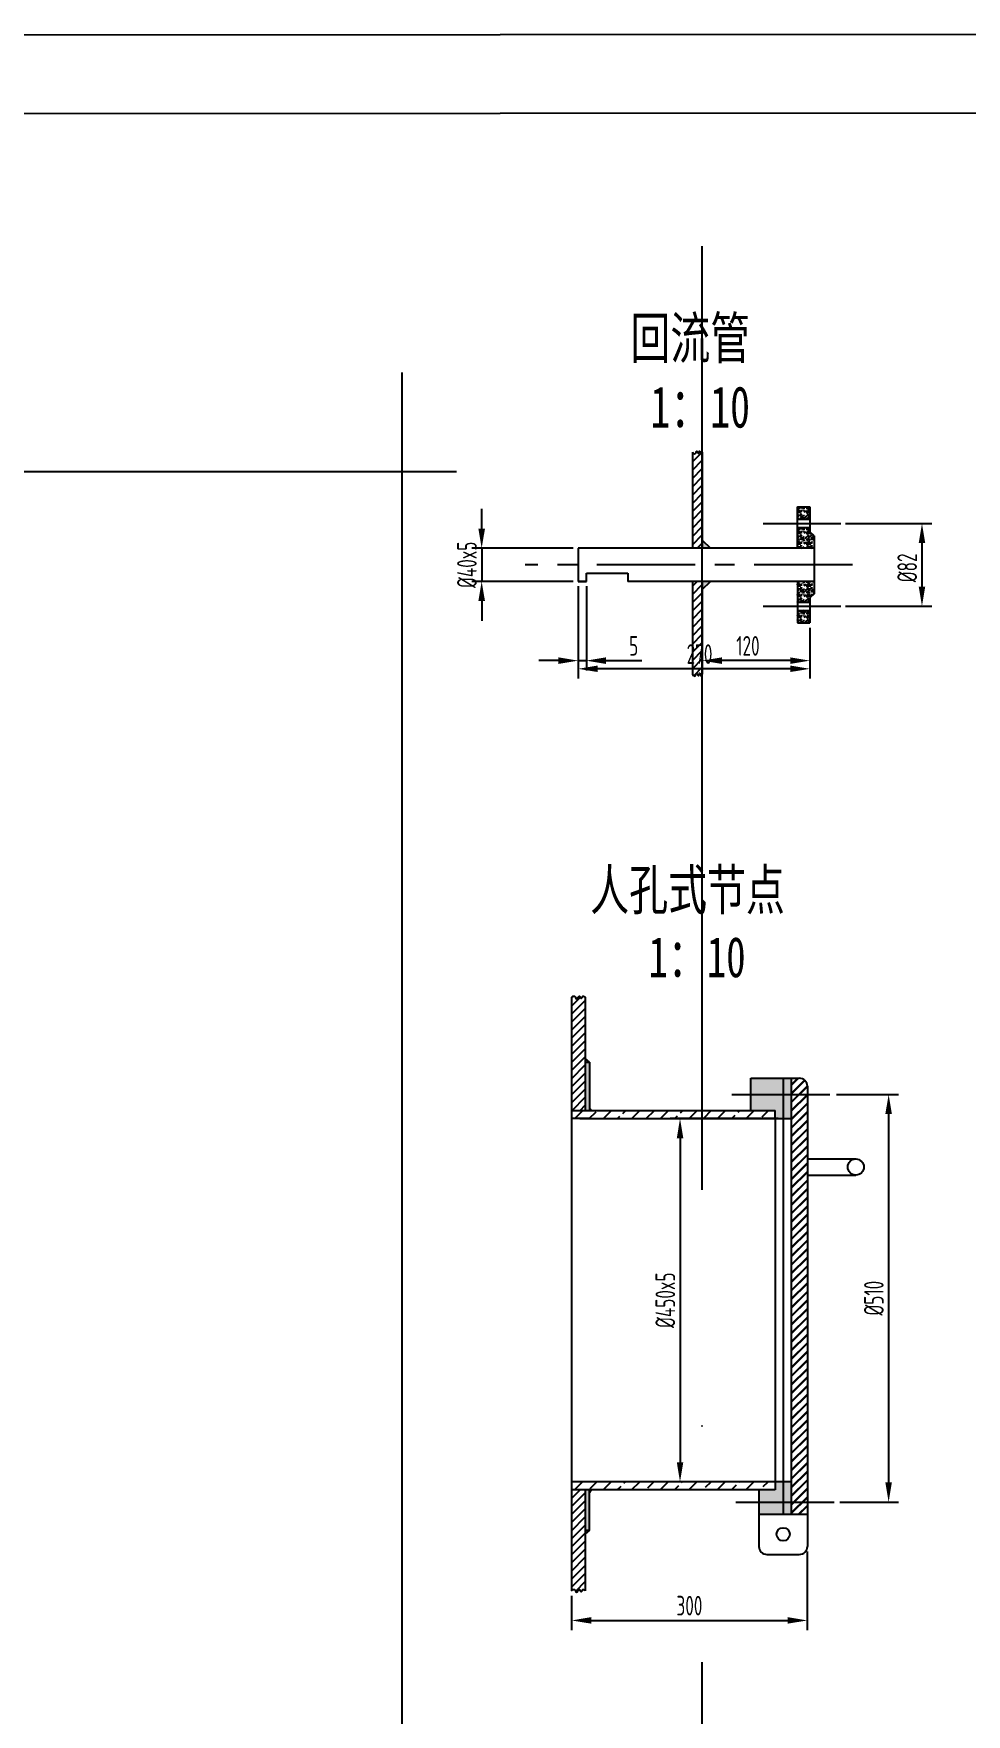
# Model space of a CAD drawing. Extents: x 29 to 469, y 5 to 599.
# Drawn here: x 159.1 to 277.7, y 384.8 to 598.6 of the extents above; entities that cross this region are included whole.
import ezdxf

# ---------------------------------------------------------------- set-up
doc = ezdxf.new("R2010")
doc.units = 0
doc.header["$LTSCALE"] = 10
doc.header["$MEASUREMENT"] = 0
doc.linetypes.add('ACAD_ISO10W100', pattern=[18, 12, -3, 0, -3])
doc.linetypes.add('CENTER', pattern=[2, 1.25, -0.25, 0.25, -0.25])
doc.layers.get('0').update_dxf_attribs({"linetype": 'CONTINUOUS'})
doc.layers.get('DEFPOINTS').update_dxf_attribs({"linetype": 'CONTINUOUS'})
for name, color, linetype in [('3中心线层', 1, 'CENTER'), ('剖面线', 5, 'CONTINUOUS'), ('标注线', 2, 'CONTINUOUS'), ('点划线', 10, 'CENTER'), ('粗实线', 3, 'CONTINUOUS'), ('细实线', 4, 'CONTINUOUS')]:
    doc.layers.add(name, color=color, linetype=linetype)
doc.styles.get("Standard").update_dxf_attribs({"font": 'isocp.shx', "width": 0.707, "bigfont": 'hztxt.shx'})
doc.dimstyles.new('ISO-25', dxfattribs={"dimtxt": 2.5, "dimasz": 2.5, "dimexe": 1.25, "dimexo": 0.625, "dimtad": 1, "dimtxsty": 'STANDARD', "dimcen": 2.5, "dimazin": 3, "dimtfac": 1, "dimtmove": 0, "dimatfit": 3})

# ---------------------------------------------------------------- blocks, each defined once
blk = doc.blocks.new('*D56')
at = {"layer": 'DEFPOINTS', "color": 0}
for p in [(228.35, 533.14), (216.09, 528.93), (228.35, 528.93)]:
    blk.add_point(p, dxfattribs=at)
at = {"layer": '细实线', "color": 0}
for p, q in [((216.09, 535.64), (216.09, 538.14)), ((227.73, 533.14), (214.84, 533.14)), ((216.09, 533.14), (216.09, 528.93)), ((227.73, 528.93), (214.84, 528.93)), ((216.09, 526.43), (216.09, 523.93))]:
    blk.add_line(p, q, dxfattribs=at)
for points in [[(215.67, 535.64), (216.51, 535.64), (216.09, 533.14)], [(215.67, 526.43), (216.51, 526.43), (216.09, 528.93)]]:
    blk.add_solid(points, dxfattribs=at)
at = {"layer": '细实线', "color": 0, "insert": (214.22, 531.04), "char_height": 2.5, "attachment_point": 5, "rotation": 90}
blk.add_mtext('%%C40x5', dxfattribs=at)
blk = doc.blocks.new('*D57')
at = {"layer": 'DEFPOINTS', "color": 0}
for p in [(244.14, 528.93), (257.82, 523.67), (244.14, 518.85)]:
    blk.add_point(p, dxfattribs=at)
at = {"layer": '细实线', "color": 0}
for p, q in [((244.14, 528.31), (244.14, 517.6)), ((257.82, 523.04), (257.82, 517.6)), ((255.32, 518.85), (246.64, 518.85))]:
    blk.add_line(p, q, dxfattribs=at)
for points in [[(246.64, 519.27), (246.64, 518.43), (244.14, 518.85)], [(255.32, 519.27), (255.32, 518.43), (257.82, 518.85)]]:
    blk.add_solid(points, dxfattribs=at)
at = {"layer": '细实线', "color": 0, "insert": (249.95, 520.73), "char_height": 2.5, "attachment_point": 5}
blk.add_mtext('120', dxfattribs=at)
blk = doc.blocks.new('*D41')
at = {"layer": 'DEFPOINTS', "color": 0}
for p in [(261.74, 536.3), (261.74, 525.77), (272.08, 525.77)]:
    blk.add_point(p, dxfattribs=at)
at = {"layer": '细实线', "color": 0}
for p, q in [((262.37, 536.3), (273.33, 536.3)), ((272.08, 533.8), (272.08, 528.27)), ((262.37, 525.77), (273.33, 525.77))]:
    blk.add_line(p, q, dxfattribs=at)
for points in [[(271.66, 533.8), (272.49, 533.8), (272.08, 536.3)], [(271.66, 528.27), (272.49, 528.27), (272.08, 525.77)]]:
    blk.add_solid(points, dxfattribs=at)
at = {"layer": '细实线', "color": 0, "insert": (270.2, 530.65), "char_height": 2.5, "attachment_point": 5, "rotation": 90}
blk.add_mtext('%%C82', dxfattribs=at)
blk = doc.blocks.new('*D59')
at = {"layer": 'DEFPOINTS', "color": 0}
for p in [(228.35, 528.93), (257.82, 523.67), (228.35, 517.81)]:
    blk.add_point(p, dxfattribs=at)
at = {"layer": '细实线', "color": 0}
for p, q in [((228.35, 528.31), (228.35, 516.56)), ((257.82, 523.04), (257.82, 516.56)), ((255.32, 517.81), (230.85, 517.81))]:
    blk.add_line(p, q, dxfattribs=at)
for points in [[(230.85, 518.23), (230.85, 517.4), (228.35, 517.81)], [(255.32, 518.23), (255.32, 517.4), (257.82, 517.81)]]:
    blk.add_solid(points, dxfattribs=at)
at = {"layer": '细实线', "color": 0, "insert": (243.79, 519.69), "char_height": 2.5, "attachment_point": 5}
blk.add_mtext('270', dxfattribs=at)
blk = doc.blocks.new('*D61')
at = {"layer": 'DEFPOINTS', "color": 0}
for p in [(228.35, 528.93), (229.4, 528.93), (229.4, 518.85)]:
    blk.add_point(p, dxfattribs=at)
at = {"layer": '细实线', "color": 0}
for p, q in [((228.35, 528.31), (228.35, 517.6)), ((229.4, 528.31), (229.4, 517.6)), ((225.85, 518.85), (223.35, 518.85)), ((228.35, 518.85), (229.4, 518.85)), ((231.9, 518.85), (236.44, 518.85))]:
    blk.add_line(p, q, dxfattribs=at)
for points in [[(225.85, 519.27), (225.85, 518.43), (228.35, 518.85)], [(231.9, 519.27), (231.9, 518.43), (229.4, 518.85)]]:
    blk.add_solid(points, dxfattribs=at)
at = {"layer": '细实线', "color": 0, "insert": (235.42, 520.73), "char_height": 2.5, "attachment_point": 5}
blk.add_mtext('5', dxfattribs=at)
blk = doc.blocks.new('*D50')
at = {"layer": 'DEFPOINTS', "color": 0}
for p in [(254.42, 460.6), (241.31, 414.4), (255.45, 414.4)]:
    blk.add_point(p, dxfattribs=at)
at = {"layer": '细实线', "color": 0}
for p, q in [((253.8, 460.6), (240.06, 460.6)), ((241.31, 458.1), (241.31, 416.9)), ((254.82, 414.4), (240.06, 414.4))]:
    blk.add_line(p, q, dxfattribs=at)
for points in [[(240.9, 458.1), (241.73, 458.1), (241.31, 460.6)], [(240.9, 416.9), (241.73, 416.9), (241.31, 414.4)]]:
    blk.add_solid(points, dxfattribs=at)
at = {"layer": '细实线', "color": 0, "insert": (239.44, 437.5), "char_height": 2.5, "attachment_point": 5, "rotation": 90}
blk.add_mtext('%%C450x5', dxfattribs=at)
blk = doc.blocks.new('*D51')
at = {"layer": 'DEFPOINTS', "color": 0}
for p in [(260.58, 463.68), (260.99, 411.83), (267.84, 411.83)]:
    blk.add_point(p, dxfattribs=at)
at = {"layer": '细实线', "color": 0}
for p, q in [((261.21, 463.68), (269.09, 463.68)), ((267.84, 461.18), (267.84, 414.33)), ((261.62, 411.83), (269.09, 411.83))]:
    blk.add_line(p, q, dxfattribs=at)
for points in [[(267.42, 461.18), (268.25, 461.18), (267.84, 463.68)], [(267.42, 414.33), (268.25, 414.33), (267.84, 411.83)]]:
    blk.add_solid(points, dxfattribs=at)
at = {"layer": '细实线', "color": 0, "insert": (265.96, 437.76), "char_height": 2.5, "attachment_point": 5, "rotation": 90}
blk.add_mtext('%%C510', dxfattribs=at)
blk = doc.blocks.new('*D52')
at = {"layer": 'DEFPOINTS', "color": 0}
for p in [(257.5, 406.19), (227.52, 400.53), (257.5, 396.77)]:
    blk.add_point(p, dxfattribs=at)
at = {"layer": '细实线', "color": 0}
for p, q in [((257.5, 405.56), (257.5, 395.52)), ((227.52, 399.91), (227.52, 395.52)), ((230.02, 396.77), (255, 396.77))]:
    blk.add_line(p, q, dxfattribs=at)
for points in [[(230.02, 397.19), (230.02, 396.36), (227.52, 396.77)], [(255, 397.19), (255, 396.36), (257.5, 396.77)]]:
    blk.add_solid(points, dxfattribs=at)
at = {"layer": '细实线', "color": 0, "insert": (242.51, 398.65), "char_height": 2.5, "attachment_point": 5}
blk.add_mtext('300', dxfattribs=at)

msp = doc.modelspace()

# ---------------------------------------------------------------- hatches: boundary and pattern name
at = {"layer": '剖面线'}
h = msp.add_hatch(dxfattribs=at)
h.set_pattern_fill('JIS_WOOD', color=0, scale=1.052526, style=0)
h.set_pattern_definition([(45, (-2698.06486, 741.8088), (-0.52626316, 0.52626316), [])])
edge = h.paths.add_edge_path()
edge.add_line((244.14, 528.93), (242.877, 528.93))
edge.add_line((242.877, 528.93), (242.877, 517.113))
edge.add_spline(control_points=[(242.877, 517.113), (242.941, 516.994), (243.288, 516.689), (243.407, 517.521), (243.692, 516.634), (243.793, 517.527), (243.913, 516.761), (244.119, 517.025), (244.14, 517.113)], knot_values=[0, 0, 0, 0, 0.3842272, 0.7503653, 1.1118169, 1.4314733, 1.7664008, 1.9989296, 1.9989296, 1.9989296, 1.9989296], degree=3, periodic=0)
edge.add_line((244.14, 517.137), (244.14, 528.93))
edge = h.paths.add_edge_path()
edge.add_line((242.877, 533.14), (244.14, 533.14))
edge.add_line((244.14, 533.14), (244.14, 545.38))
edge.add_spline(control_points=[(244.14, 545.38), (244.119, 545.292), (243.913, 545.028), (243.793, 545.794), (243.692, 544.901), (243.407, 545.789), (243.288, 544.956), (242.941, 545.261), (242.877, 545.38)], knot_values=[0, 0, 0, 0, 0.2325288, 0.5674563, 0.8871127, 1.2485643, 1.6147024, 1.9989296, 1.9989296, 1.9989296, 1.9989296], degree=3, periodic=0)
edge.add_line((242.877, 545.38), (242.877, 533.14))
h = msp.add_hatch(dxfattribs=at)
h.set_pattern_fill('GRAVEL', color=0, scale=0.052626, style=0)
h.set_pattern_definition([(228.0128, (-2684.4446, 727.87386), (-10.6936764548, -12.030390572), [0.1798352, -17.80374576]), (184.9697, (-2684.564904, 727.740186), (16.0405270007, 1.336698988), [0.30860335, -30.55168137]), (132.5104, (-2684.87235, 727.71345), (13.3670744843, -14.7038069946), [0.21760034, -21.5424245]), (267.2737, (-2685.39366, 727.379275), (1.3367026168, 26.7341598184), [0.28102716, -27.8216386]), (292.8337, (-2685.40703, 727.098566), (-6.68356108, 16.0405101728), [0.2755693, -27.28137685]), (357.2737, (-2685.300093, 726.84459), (-26.7341598184, 1.3367026168), [0.28102716, -27.8216386]), (37.6942, (-2685.019384, 726.831225), (-17.3772204522, -13.36707229434), [0.3716439, -36.7926888]), (72.2553, (-2684.72531, 727.058465), (9.3569776642, 29.4075937918), [0.3508702, -34.7361576]), (121.4296, (-2684.61837, 727.39264), (-10.6936701235, 17.3771890336), [0.28197864, -27.91589234]), (175.2364, (-2684.76541, 727.63325), (14.7037810817, -1.3366958764), [0.321922, -15.77415927]), (222.3974, (-2685.08622, 727.659984), (-16.04050153534, -14.70377350225), [0.4163152, -41.2152465]), (138.8141, (-2684.07032, 727.36591), (-9.356952987, 8.020238189), [0.1420937, -14.06732997]), (171.4692, (-2684.17726, 727.45948), (17.3771829477, -2.6734235783), [0.2703319, -26.7629024]), (225, (-2684.4446, 727.4996), (-3e-16, -1.3367075), [0.18903846, -1.7013509]), (203.1986, (-2684.53817, 727.65998), (6.683564643, 2.673428564), [0.1018009, -10.07825523]), (291.8014, (-2684.63174, 727.61988), (-1.336709359, 4.010127846), [0.1439677, -7.0544524]), (30.9638, (-2684.57827, 727.48621), (4.01012103, 2.673418925), [0.23382925, -7.5604544]), (161.5651, (-2684.37776, 727.6065), (2.67341806, -1.336706433), [0.1690815, -4.0579626]), (16.3895, (-2685.40703, 727.61988), (13.3670915856, 4.0101169219), [0.23686473, -23.4496548]), (70.3462, (-2685.17979, 727.68672), (-5.346818785, -14.7037718382), [0.19871644, -19.6728746]), (293.1986, (-2684.37776, 727.87386), (-2.673428564, 6.683564643), [0.2036007, -9.97647594]), (343.6105, (-2684.29756, 727.68672), (-13.3670915856, 4.0101169219), [0.23686473, -23.4496548]), (339.444, (-2685.40703, 726.79112), (-6.683550401, 2.673413598), [0.2284166, -11.19240696]), (294.7751, (-2685.19316, 726.71092), (-6.6835265298, 14.703785804), [0.1913872, -18.94736823]), (66.8014, (-2684.3644, 726.53715), (2.673428564, 6.683564643), [0.2036007, -9.97647594]), (17.354, (-2684.284195, 726.72429), (-17.3772104114, -5.3468256195), [0.2240739, -22.18325514]), (69.444, (-2685.01938, 726.53715), (-2.673413598, -6.683550401), [0.1142086, -11.3066587]), (101.3099, (-2684.4446, 726.53715), (-1.336701823, 5.34681656), [0.068159, -6.7477462]), (165.9638, (-2684.45797, 726.604), (4.01012808, -1.336706108), [0.2755693, -5.2358185]), (186.009, (-2684.72531, 726.67082), (13.367064499, 1.3367052995), [0.25537814, -25.2824189]), (303.6901, (-2684.57827, 727.3659), (-1.33670888, 2.673414263), [0.1927828, -4.6267899]), (353.1572, (-2684.471334, 727.205503), (22.7240525552, -2.6734288155), [0.3365753, -33.3208781]), (60.9454, (-2684.13716, 727.1654), (-5.3468212464, -9.3569366395), [0.137622, -13.6246374]), (90, (-2684.0703, 727.2857), (-1.3367084, 1.3367084), [0.0802025, -1.2565059]), (120.2564, (-2684.75204, 726.71092), (5.346822352, -9.356954228), [0.1857009, -18.38442453]), (48.0128, (-2684.84561, 726.87133), (10.6936764548, 12.030390572), [0.3596709, -17.62392164]), (0, (-2684.605, 727.1387), (1.3367084, 1.3367084), [0.3475442, -0.98916423]), (325.3048, (-2684.25746, 727.13867), (-13.3670610502, 9.356959837), [0.21135255, -20.9238548]), (254.0546, (-2684.08369, 727.01836), (-1.336711831, -5.346846421), [0.1946274, -9.53678307]), (207.646, (-2684.137157, 726.831225), (-25.3974510793, -13.3670926174), [0.3168867, -31.3718625]), (175.4261, (-2684.417866, 726.684187), (-17.3772134758, 1.3367019539), [0.3352449, -33.18920706]), (175.4261, (-2684.417866, 726.684187), (-17.3772134758, 1.3367019539), [0.3352449, -33.18920706])])
h.paths.add_polyline_path([(257.823, 538.403), (256.244, 538.415), (256.244, 536.824), (257.823, 536.824)])
h.paths.add_polyline_path([(258.349, 533.14), (258.349, 534.719), (257.823, 535.245), (257.823, 535.783), (256.244, 535.783), (256.244, 533.14)])
h.paths.add_polyline_path([(256.235, 528.93), (256.246, 526.299), (257.823, 526.299), (257.823, 526.825), (258.349, 527.351), (258.349, 528.93)])
h.paths.add_polyline_path([(257.823, 523.668), (257.823, 525.246), (256.25, 525.246), (256.256, 523.665)])
h = msp.add_hatch(color=0, dxfattribs=at)
h.paths.add_polyline_path([(245.193, 533.14), (244.14, 534.193), (244.14, 533.14)])
h.paths.add_polyline_path([(244.14, 528.93), (244.14, 527.878), (245.193, 528.93)])
h = msp.add_hatch(dxfattribs=at)
h.set_pattern_fill('JIS_WOOD', color=0, scale=1.026647, style=0)
h.set_pattern_definition([(45, (-2623.9486, 708.5204), (-0.51332363, 0.51332363), [])])
edge = h.paths.add_edge_path()
edge.add_spline(control_points=[(229.27, 475.999), (229.222, 476.105), (228.903, 476.376), (228.759, 475.601), (228.521, 476.498), (228.111, 475.531), (227.971, 476.366), (227.602, 476.115), (227.524, 475.999)], knot_values=[4.0812797, 4.0812797, 4.0812797, 4.0812797, 4.4260898, 4.8023502, 5.1685847, 5.6628545, 6.0563008, 6.4625594, 6.4625594, 6.4625594, 6.4625594], degree=3, periodic=0)
edge.add_line((227.524, 475.999), (227.524, 461.626))
edge.add_line((227.524, 461.626), (229.27, 461.626))
edge.add_line((229.27, 461.626), (229.27, 475.999))
edge = h.paths.add_edge_path()
edge.add_line((229.27, 413.374), (227.524, 413.374))
edge.add_line((227.524, 413.374), (227.524, 400.532))
edge.add_spline(control_points=[(227.524, 400.532), (227.602, 400.648), (227.971, 400.899), (228.111, 400.064), (228.521, 401.031), (228.759, 400.135), (228.903, 400.909), (229.222, 400.639), (229.27, 400.532)], knot_values=[4.0812797, 4.0812797, 4.0812797, 4.0812797, 4.4875383, 4.8809846, 5.3752544, 5.7414889, 6.1177492, 6.4625594, 6.4625594, 6.4625594, 6.4625594], degree=3, periodic=0)
edge.add_line((229.27, 400.532), (229.27, 413.374))
h = msp.add_hatch(color=0, dxfattribs=at)
h.paths.add_polyline_path([(229.27, 468.259), (229.27, 467.786), (229.783, 467.786)])
h.paths.add_polyline_path([(229.783, 408.241), (229.27, 408.241), (229.27, 407.768)])
h = msp.add_hatch(dxfattribs=at)
h.set_pattern_fill('BRASS', color=0, scale=0.102665, style=0)
h.set_pattern_definition([(0, (-2623.94864, 708.5204), (0, 0.65192101), []), (0, (-2623.94864, 708.8464), (0, 0.65192101), [0.3259605, -0.16298025])])
h.paths.add_polyline_path([(229.783, 413.374), (229.27, 413.374), (229.27, 408.241), (229.783, 408.241)])
h.paths.add_polyline_path([(229.783, 467.786), (229.27, 467.786), (229.27, 461.626), (229.783, 461.626)])
h = msp.add_hatch(dxfattribs=at)
h.set_pattern_fill('ESCHER', color=0, scale=0.051332, style=0)
h.set_pattern_definition([(60, (-2623.9486, 708.5204), (-1.56461245, 1.2e-06), [1.4342262, -0.1303842]), (180, (-2623.9486, 708.5204), (0.7823052, -1.3549947), [1.4342262, -0.1303842]), (300, (-2623.9486, 708.5204), (1.56461245, 1.2e-06), [1.4342262, -0.1303842]), (60, (-2623.8183, 708.5204), (-1.56461245, 1.2e-06), [0.2607684, -1.303842]), (300, (-2623.8183, 708.5204), (1.56461245, 1.2e-06), [0.2607684, -1.303842]), (60, (-2624.0138, 708.6333), (-1.56461245, 1.2e-06), [0.2607684, -1.303842]), (180, (-2624.0138, 708.6333), (0.7823052, -1.3549947), [0.2607684, -1.303842]), (300, (-2624.0138, 708.4075), (1.56461245, 1.2e-06), [0.2607684, -1.303842]), (180, (-2624.0138, 708.4075), (0.7823052, -1.3549947), [0.2607684, -1.303842]), (60, (-2624.4702, 708.5204), (-1.56461245, 1.2e-06), [0.2607684, -1.303842]), (300, (-2624.4702, 708.5204), (1.56461245, 1.2e-06), [0.2607684, -1.303842]), (60, (-2623.6879, 708.0687), (-1.56461245, 1.2e-06), [0.2607684, -1.303842]), (180, (-2623.6879, 708.0687), (0.7823052, -1.3549947), [0.2607684, -1.303842]), (300, (-2623.6879, 708.9721), (1.56461245, 1.2e-06), [0.2607684, -1.303842]), (180, (-2623.6879, 708.9721), (0.7823052, -1.3549947), [0.2607684, -1.303842]), (0, (-2623.6879, 708.7462), (-0.7823052, 1.3549947), [0.9126894, -0.651921]), (0, (-2623.6879, 708.2946), (-0.7823052, 1.3549947), [0.9126894, -0.651921]), (120, (-2623.8834, 708.8592), (-1.56461245, -1.2e-06), [0.9126894, -0.651921]), (120, (-2624.2746, 708.6333), (-1.56461245, -1.2e-06), [0.9126894, -0.651921]), (240, (-2624.2746, 708.4075), (0.78230724, -1.35499355), [0.9126894, -0.651921]), (240, (-2623.8834, 708.1817), (0.78230724, -1.35499355), [0.9126894, -0.651921])])
h.paths.add_polyline_path([(250.316, 463.68), (250.316, 461.626), (253.396, 461.626), (253.396, 460.6), (254.422, 460.6), (254.422, 463.68)])
h.paths.add_polyline_path([(254.422, 463.68), (254.422, 465.733), (250.316, 465.733), (250.316, 463.68)])
h.paths.add_polyline_path([(254.422, 411.834), (254.422, 414.4), (253.396, 414.4), (253.396, 413.374), (251.342, 413.374), (251.342, 411.834)])
h.paths.add_polyline_path([(251.342, 411.834), (251.342, 410.294), (254.422, 410.294), (254.422, 411.834)])
h = msp.add_hatch(color=0, dxfattribs=at)
h.paths.add_polyline_path([(255.449, 411.834), (254.422, 411.834), (254.422, 410.294), (255.449, 410.294)])
h.paths.add_polyline_path([(255.449, 414.4), (254.422, 414.4), (254.422, 411.834), (255.449, 411.834)])
h.paths.add_polyline_path([(255.449, 465.733), (254.422, 465.733), (254.422, 463.68), (255.449, 463.68)])
h.paths.add_polyline_path([(255.449, 463.68), (254.422, 463.68), (254.422, 460.6), (255.449, 460.6)])
h = msp.add_hatch(dxfattribs=at)
h.set_pattern_fill('JIS_RC_15', color=0, scale=0.051332, style=0)
h.set_pattern_definition([(45, (-2623.9486, 708.5204), (-0.54446193, 0.54446193), []), (45, (-2623.9114, 708.5204), (-0.54446193, 0.54446193), []), (45, (-2623.8742, 708.5204), (-0.54446193, 0.54446193), [])])
h.paths.add_polyline_path([(257.502, 463.68), (255.449, 463.68), (255.449, 438.013), (257.502, 438.013)])
h.paths.add_polyline_path([(257.502, 438.013), (255.449, 438.013), (255.449, 411.834), (257.502, 411.834)])
h.paths.add_polyline_path([(257.502, 464.706, 0.4142136), (256.476, 465.733), (255.449, 465.733), (255.449, 463.68), (257.502, 463.68)])
h.paths.add_polyline_path([(257.502, 411.834), (255.449, 411.834), (255.449, 410.294), (257.502, 410.294)])
h = msp.add_hatch(color=0, dxfattribs=at)
h.paths.add_polyline_path([(230.006, 413.374), (229.783, 413.374), (229.783, 413.062)])
h.paths.add_polyline_path([(229.783, 461.938), (229.783, 461.626), (230.006, 461.626)])
h = msp.add_hatch(dxfattribs=at)
h.set_pattern_fill('JIS_STN_2.5', color=0, scale=1.026647, style=0)
h.set_pattern_definition([(45, (-2623.9486, 708.5204), (-1.814873, 1.814873), []), (45, (-2622.1366, 708.5204), (-1.814873, 1.814873), [1.2319767, -0.5133236])])
h.paths.add_polyline_path([(253.396, 413.374), (253.396, 414.4), (227.524, 414.4), (227.524, 413.374)])
h.paths.add_polyline_path([(227.524, 461.626), (227.524, 460.6), (229.783, 460.6), (253.396, 460.6), (253.396, 461.626)])

# ---------------------------------------------------------------- linework, layer by layer
at = {"color": 0}
for p, q in [((449.407, 598.603), (29.449, 598.299)), ((439.424, 588.596), (39.422, 588.306))]:
    msp.add_line(p, q, dxfattribs=at)
at = {"layer": '3中心线层', "linetype": 'ACAD_ISO10W100'}
msp.add_line((244.14, 91.358), (244.14, 581.468), dxfattribs=at)
at = {"layer": '标注线', "color": 0}
for p, q in [((205.983, 542.613), (205.983, 555.505)), ((141.416, 542.904), (212.891, 542.904)), ((205.983, 18.922), (205.983, 542.613))]:
    msp.add_line(p, q, dxfattribs=at)
at = {"layer": '点划线', "color": 0}
for p, q in [((251.9, 536.298), (261.741, 536.298)), ((263.223, 531.035), (221.626, 531.035)), ((251.9, 525.773), (261.741, 525.773)), ((247.881, 463.68), (260.582, 463.68)), ((248.399, 411.834), (260.993, 411.834))]:
    msp.add_line(p, q, dxfattribs=at)
at = {"layer": '粗实线', "color": 0}
for p, q in [((242.877, 545.38), (242.877, 533.14)), ((244.14, 545.38), (244.14, 533.14)), ((256.244, 533.14), (256.244, 538.426)), ((256.244, 538.415), (257.823, 538.403)), ((256.244, 536.824), (257.823, 536.824)), ((257.823, 538.403), (257.823, 535.245)), ((256.244, 535.783), (257.823, 535.783)), ((258.349, 534.719), (257.823, 535.245)), ((258.349, 534.719), (258.349, 527.351)), ((258.349, 533.14), (228.352, 533.14)), ((228.352, 533.14), (228.352, 528.93)), ((244.14, 534.193), (245.193, 533.14)), ((229.405, 528.93), (228.352, 528.93)), ((228.352, 528.93), (229.405, 528.93)), ((229.405, 528.93), (229.405, 529.983)), ((229.405, 529.983), (234.667, 529.983)), ((234.667, 529.983), (234.667, 528.93)), ((258.349, 528.93), (234.667, 528.93)), ((242.877, 528.93), (242.877, 517.113)), ((244.14, 528.93), (244.14, 517.113)), ((244.14, 527.878), (245.193, 528.93)), ((256.235, 528.937), (256.256, 523.67)), ((256.246, 526.299), (257.823, 526.299)), ((258.349, 527.351), (257.823, 526.825)), ((257.823, 526.825), (257.823, 523.668)), ((256.25, 525.246), (257.823, 525.246)), ((256.25, 523.665), (257.823, 523.668)), ((227.524, 475.999), (227.524, 460.6)), ((229.27, 475.999), (229.27, 461.626)), ((229.783, 467.786), (229.27, 468.259)), ((229.27, 467.786), (229.783, 467.786)), ((229.783, 467.786), (229.783, 461.626)), ((250.316, 461.626), (250.316, 465.733)), ((250.316, 465.733), (254.422, 465.733)), ((254.422, 465.733), (255.449, 465.733)), ((254.422, 465.733), (254.422, 410.294)), ((255.449, 465.733), (255.449, 410.294)), ((255.449, 465.733), (256.476, 465.733)), ((257.502, 464.706), (257.502, 406.187)), ((257.502, 464.706), (257.502, 455.466)), ((230.006, 461.626), (229.783, 461.938)), ((227.524, 461.626), (253.396, 461.626)), ((229.783, 460.6), (227.524, 460.6)), ((227.524, 460.6), (227.524, 414.4)), ((228.551, 460.6), (253.396, 460.6)), ((253.396, 460.6), (253.396, 461.626)), ((253.396, 460.6), (255.449, 460.6)), ((253.396, 460.6), (253.396, 414.4)), ((257.502, 455.466), (257.502, 447.253)), ((257.502, 455.466), (263.662, 455.466)), ((257.502, 453.413), (263.662, 453.413)), ((253.396, 414.4), (227.524, 414.4)), ((227.524, 414.4), (227.524, 400.532)), ((253.396, 413.374), (227.524, 413.374)), ((229.27, 413.374), (229.27, 400.532)), ((229.783, 408.241), (229.783, 413.374)), ((230.006, 413.374), (229.783, 413.062)), ((251.342, 413.374), (251.342, 410.294)), ((255.449, 414.4), (253.396, 414.4)), ((253.396, 414.4), (253.396, 413.374)), ((251.342, 410.294), (257.502, 410.294)), ((251.342, 410.294), (251.342, 406.187)), ((229.27, 408.241), (229.783, 408.241)), ((229.783, 408.241), (229.27, 407.768)), ((252.369, 405.161), (256.476, 405.161))]:
    msp.add_line(p, q, dxfattribs=at)
for centre, radius in [((263.662, 454.44), 1.027), ((254.422, 407.727), 0.836)]:
    msp.add_circle(centre, radius, dxfattribs=at)
for centre, start, end in [((256.476, 464.706), 0, 90), ((252.369, 406.187), 180, 270), ((256.476, 406.187), 270, 0)]:
    msp.add_arc(centre, 1.027, start, end, dxfattribs=at)
at = {"layer": '细实线', "color": 0}
for points, knots in [([(242.877, 545.38), (242.941, 545.261), (243.288, 544.956), (243.407, 545.789), (243.692, 544.901), (243.793, 545.794), (243.913, 545.028), (244.119, 545.292), (244.14, 545.38)], [0, 0, 0, 0, 0.3842272, 0.7503653, 1.1118169, 1.4314733, 1.7664008, 1.9989296, 1.9989296, 1.9989296, 1.9989296]), ([(242.877, 517.113), (242.941, 516.994), (243.288, 516.689), (243.407, 517.521), (243.692, 516.634), (243.793, 517.527), (243.913, 516.761), (244.119, 517.025), (244.14, 517.113)], [0, 0, 0, 0, 0.3842272, 0.7503653, 1.1118169, 1.4314733, 1.7664008, 1.9989296, 1.9989296, 1.9989296, 1.9989296]), ([(227.524, 475.999), (227.602, 476.115), (227.971, 476.366), (228.111, 475.531), (228.521, 476.498), (228.759, 475.601), (228.903, 476.376), (229.222, 476.105), (229.27, 475.999)], [4.0812797, 4.0812797, 4.0812797, 4.0812797, 4.4875383, 4.8809846, 5.3752544, 5.7414889, 6.1177492, 6.4625594, 6.4625594, 6.4625594, 6.4625594]), ([(227.524, 400.532), (227.602, 400.648), (227.971, 400.899), (228.111, 400.064), (228.521, 401.031), (228.759, 400.135), (228.903, 400.909), (229.222, 400.639), (229.27, 400.532)], [4.0812797, 4.0812797, 4.0812797, 4.0812797, 4.4875383, 4.8809846, 5.3752544, 5.7414889, 6.1177492, 6.4625594, 6.4625594, 6.4625594, 6.4625594])]:
    msp.add_open_spline(points, degree=3, knots=knots, dxfattribs=at)

# ---------------------------------------------------------------- texts
at = {"layer": '细实线', "color": 0, "attachment_point": 1}
for s, insert, char_height, width in [('{\\fSimHei|b0|i0|c134|p2; \\fKaiTi_GB2312|b0|i0|c134|p49;回流管\\P  1：10}', (232.48, 562.528), 5.26263, 37.67234), ('{\\fKaiTi_GB2312|b0|i0|c134|p49;人孔式节点\\P   1：10}', (229.892, 492.275), 5.13324, 57.30614)]:
    msp.add_mtext(s, dxfattribs=dict(at, insert=insert, char_height=char_height, width=width))

# ---------------------------------------------------------------- dimensions: what is measured, and where the dimension line sits
at = {"layer": '细实线', "color": 0}
for base, p1, p2, text, picture, middle in [((216.091, 528.93), (228.352, 533.14), (228.352, 528.93), '%%C40x5', '*D56', (216.091, 531.035)), ((272.075, 525.773), (261.741, 536.298), (261.741, 525.773), '%%C82', '*D41', (272.075, 530.651))]:
    dim = msp.add_linear_dim(base=base, p1=p1, p2=p2, angle=90, text=text, dimstyle='ISO-25', dxfattribs=at)
    dim.commit()
    dim.dimension.update_dxf_attribs({"geometry": picture, "text_midpoint": middle, "dimtype": 160})
for base, p1, p2, text, picture, middle in [((229.405, 518.851), (228.352, 528.93), (229.405, 528.93), '5', '*D61', (235.42, 520.726)), ((257.502, 396.774), (227.524, 400.532), (257.502, 406.187), '300', '*D52', (242.513, 398.649))]:
    dim = msp.add_linear_dim(base=base, p1=p1, p2=p2, text=text, dimstyle='ISO-25', dxfattribs=at)
    dim.commit()
    dim.dimension.update_dxf_attribs({"geometry": picture, "text_midpoint": middle})
for base, p2, text, picture, middle in [((228.352, 517.814), (228.352, 528.93), '270', '*D59', (243.788, 517.814)), ((244.14, 518.851), (244.14, 528.93), '120', '*D57', (249.951, 518.851))]:
    dim = msp.add_linear_dim(base=base, p1=(257.823, 523.668), p2=p2, text=text, dimstyle='ISO-25', dxfattribs=at)
    dim.commit()
    dim.dimension.update_dxf_attribs({"geometry": picture, "text_midpoint": middle, "dimtype": 160})
for base, p1, p2, text, picture, middle in [((267.837, 411.834), (260.582, 463.68), (260.993, 411.834), '%%C510', '*D51', (265.962, 437.757)), ((241.314, 414.4), (254.422, 460.6), (255.449, 414.4), '%%C450x5', '*D50', (239.439, 437.5))]:
    dim = msp.add_linear_dim(base=base, p1=p1, p2=p2, angle=90, text=text, dimstyle='ISO-25', dxfattribs=at)
    dim.commit()
    dim.dimension.update_dxf_attribs({"geometry": picture, "text_midpoint": middle})

doc.saveas('drawing.dxf')
